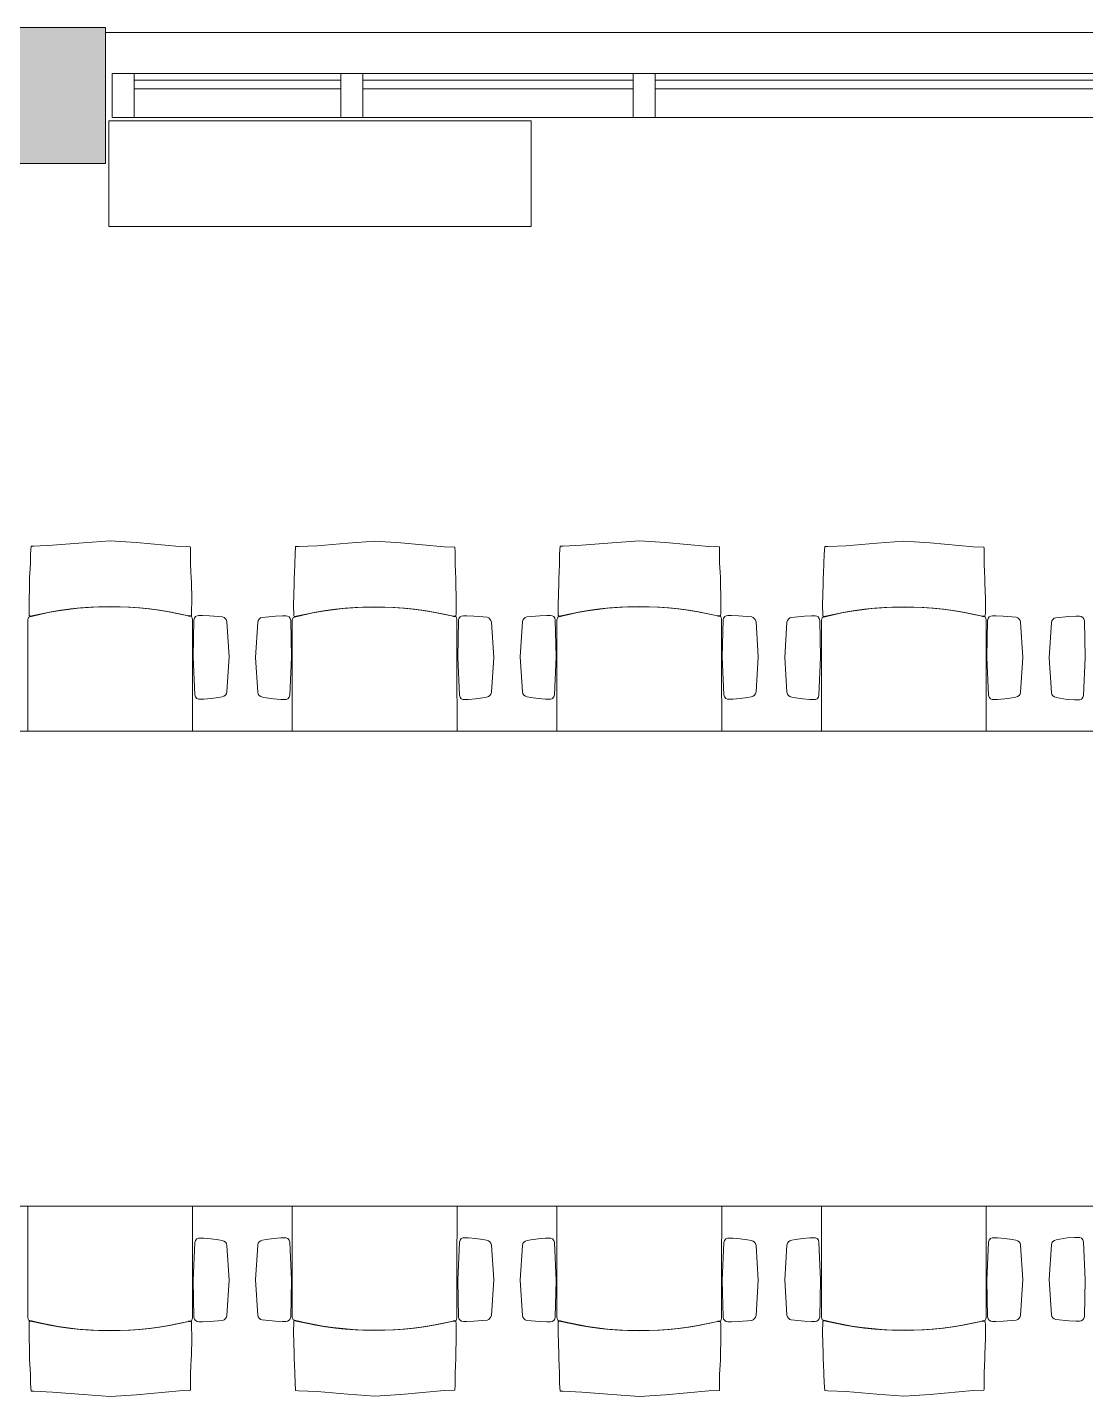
# Model space of a CAD drawing. Header units: inches. Extents: x -674 to 803, y -349 to 915.
# Drawn here: x 545.9 to 666.2, y 759.7 to 915.5 of the extents above; entities that cross this region are included whole.
import ezdxf

# ---------------------------------------------------------------- set-up
doc = ezdxf.new("R2010")
doc.units = ezdxf.units.IN
doc.header["$MEASUREMENT"] = 0
for name, color, linetype, lineweight in [('A-FLOR', 192, 'Continuous', 13), ('A-GLAZ-CURT', 52, 'Continuous', 13), ('A-GLAZ-CWMG', 51, 'Continuous', 13), ('A-WALL', 113, 'Continuous', 13), ('A-WALL-PATT', 111, 'Continuous', 13), ('I-FURN', 30, 'Continuous', 9), ('M-EQPM', 50, 'Continuous', 13)]:
    doc.layers.add(name, color=color, linetype=linetype, lineweight=lineweight)

# ---------------------------------------------------------------- blocks, each defined once
blk = doc.blocks.new('Perimeter Unit8 - Perimeter Unit-1625250-New Construction - Tel_Data_Elec Plan')
at = {"layer": 'M-EQPM', "lineweight": 9}
for p, q in [((166.42, 904.65), (118.42, 904.65)), ((118.42, 904.65), (118.42, 892.65)), ((166.42, 892.65), (166.42, 904.65)), ((118.42, 892.65), (166.42, 892.65))]:
    blk.add_line(p, q, dxfattribs=at)
blk = doc.blocks.new('System Panel - Glazed-V19-New Construction - Tel_Data_Elec Plan')
at = {"layer": 'A-GLAZ-CURT', "color": 7, "lineweight": 20}
for p, q in [((11.75, 1.75), (-11.75, 1.75)), ((-11.75, 1.75), (-11.75, 0.75)), ((11.75, 0.75), (11.75, 1.75)), ((-11.75, 0.75), (11.75, 0.75))]:
    blk.add_line(p, q, dxfattribs=at)
blk = doc.blocks.new('System Panel - Glazed-V21-New Construction - Tel_Data_Elec Plan')
at = {"layer": 'A-GLAZ-CURT', "color": 7, "lineweight": 20}
for p, q in [((15.375, 1.75), (-15.375, 1.75)), ((-15.375, 1.75), (-15.375, 0.75)), ((15.375, 0.75), (15.375, 1.75)), ((-15.375, 0.75), (15.375, 0.75))]:
    blk.add_line(p, q, dxfattribs=at)
blk = doc.blocks.new('System Panel - Glazed-1563054-New Construction - Tel_Data_Elec Plan')
at = {"layer": 'A-GLAZ-CURT', "color": 7, "lineweight": 20}
for p, q in [((25.375, 1.75), (-25.375, 1.75)), ((-25.375, 1.75), (-25.375, 0.75)), ((25.375, 0.75), (25.375, 1.75)), ((-25.375, 0.75), (25.375, 0.75))]:
    blk.add_line(p, q, dxfattribs=at)
blk = doc.blocks.new('Rectangular Mullion - Rectangular Mullion 1-V18-New Construction - Tel_Data_Elec Plan')
at = {"layer": 'A-GLAZ-CWMG', "color": 7, "lineweight": 20}
for p, q in [((-1.25, 2.5), (1.25, 2.5)), ((-1.25, -2.5), (-1.25, 2.5)), ((1.25, 2.5), (1.25, -2.5)), ((1.25, -2.5), (-1.25, -2.5))]:
    blk.add_line(p, q, dxfattribs=at)
blk = doc.blocks.new('Rectangular Mullion - Rectangular Mullion 1-1563052-New Construction - Tel_Data_Elec Plan')
at = {"layer": 'A-GLAZ-CWMG', "lineweight": 9}
for p, q in [((668.04, 910.22), (617.29, 910.22)), ((668.04, 905.22), (617.29, 905.22))]:
    blk.add_line(p, q, dxfattribs=at)
blk = doc.blocks.new('Rectangular Mullion - Rectangular Mullion 1-1563007-New Construction - Tel_Data_Elec Plan')
at = {"layer": 'A-GLAZ-CWMG', "lineweight": 9}
for p, q in [((787.85, 539.9), (787.85, 570.65)), ((792.85, 539.9), (792.85, 570.65))]:
    blk.add_line(p, q, dxfattribs=at)
blk = doc.blocks.new('Rectangular Mullion - Rectangular Mullion 1-1562973-New Construction - Tel_Data_Elec Plan')
at = {"layer": 'A-GLAZ-CWMG', "lineweight": 9}
for p, q in [((787.54, 274.15), (787.54, 297.65)), ((792.54, 274.15), (792.54, 297.65))]:
    blk.add_line(p, q, dxfattribs=at)
blk = doc.blocks.new('Conf Table - Rect - Seats 16 - 18 x 4-6-531590-New Construction - Tel_Data_Elec Plan')
at = {"layer": 'I-FURN'}
for p, q in [((-63.43, 48.44), (-66.9, 48.16)), ((-60.34, 48.68), (-63.43, 48.44)), ((-57.36, 48.47), (-60.34, 48.68)), ((-52.46, 48.03), (-57.36, 48.47)), ((-33.34, 48.4), (-36.81, 48.11)), ((-30.26, 48.64), (-33.34, 48.4)), ((-27.28, 48.43), (-30.26, 48.64)), ((-22.38, 47.99), (-27.28, 48.43)), ((-3.26, 48.44), (-6.72, 48.16)), ((-0.17, 48.68), (-3.26, 48.44)), ((2.81, 48.47), (-0.17, 48.68)), ((7.71, 48.03), (2.81, 48.47)), ((26.83, 48.4), (23.36, 48.11)), ((29.91, 48.64), (26.83, 48.4)), ((32.89, 48.43), (29.91, 48.64)), ((37.79, 47.99), (32.89, 48.43)), ((-69.41, 47.17), (-69.43, 46.12)), ((-69.35, 48.05), (-69.41, 47.17)), ((-69.02, 48.07), (-69.35, 48.05)), ((-66.9, 48.16), (-69.02, 48.07)), ((-51.25, 47.99), (-52.46, 48.03)), ((-51.22, 47.86), (-51.25, 47.99)), ((-51.22, 47.58), (-51.22, 47.86)), ((-51.22, 46.18), (-51.22, 47.58)), ((-39.33, 47.13), (-39.35, 46.08)), ((-39.26, 48), (-39.33, 47.13)), ((-38.93, 48.03), (-39.26, 48)), ((-36.81, 48.11), (-38.93, 48.03)), ((-21.17, 47.95), (-22.38, 47.99)), ((-21.14, 47.82), (-21.17, 47.95)), ((-21.13, 47.54), (-21.14, 47.82)), ((-21.13, 46.13), (-21.13, 47.54)), ((-9.24, 47.17), (-9.26, 46.12)), ((-9.17, 48.05), (-9.24, 47.17)), ((-8.85, 48.07), (-9.17, 48.05)), ((-6.72, 48.16), (-8.85, 48.07)), ((8.92, 47.99), (7.71, 48.03)), ((8.95, 47.86), (8.92, 47.99)), ((8.95, 47.58), (8.95, 47.86)), ((8.95, 46.18), (8.95, 47.58)), ((20.85, 47.13), (20.82, 46.08)), ((20.91, 48), (20.85, 47.13)), ((21.24, 48.03), (20.91, 48)), ((23.36, 48.11), (21.24, 48.03)), ((39, 47.95), (37.79, 47.99)), ((39.03, 47.82), (39, 47.95)), ((39.04, 47.54), (39.03, 47.82)), ((39.04, 46.13), (39.04, 47.54)), ((-69.43, 46.12), (-69.48, 44.99)), ((-51.17, 45.06), (-51.22, 46.18)), ((-39.35, 46.08), (-39.4, 44.95)), ((-21.08, 45.02), (-21.13, 46.13)), ((-9.26, 46.12), (-9.31, 44.99)), ((9.01, 45.06), (8.95, 46.18)), ((20.82, 46.08), (20.77, 44.95)), ((39.09, 45.02), (39.04, 46.13)), ((-69.52, 43.81), (-69.58, 41.42)), ((-69.48, 44.99), (-69.52, 44.5)), ((-69.52, 44.5), (-69.52, 43.81)), ((-51.13, 44.54), (-51.17, 45.06)), ((-51.12, 43.88), (-51.13, 44.54)), ((-51.08, 42.1), (-51.12, 43.88)), ((-39.44, 43.77), (-39.5, 41.38)), ((-39.43, 44.46), (-39.44, 43.77)), ((-39.4, 44.95), (-39.43, 44.46)), ((-21.05, 44.5), (-21.08, 45.02)), ((-21.04, 43.84), (-21.05, 44.5)), ((-21, 42.06), (-21.04, 43.84)), ((-9.35, 43.81), (-9.41, 41.42)), ((-9.34, 44.5), (-9.35, 43.81)), ((-9.31, 44.99), (-9.34, 44.5)), ((9.04, 44.54), (9.01, 45.06)), ((9.05, 43.88), (9.04, 44.54)), ((9.09, 42.1), (9.05, 43.88)), ((20.73, 43.77), (20.67, 41.38)), ((20.74, 44.46), (20.73, 43.77)), ((20.77, 44.95), (20.74, 44.46)), ((39.12, 44.5), (39.09, 45.02)), ((39.13, 43.84), (39.12, 44.5)), ((39.17, 42.06), (39.13, 43.84)), ((-51.09, 40.45), (-51.08, 42.1)), ((-21, 40.41), (-21, 42.06)), ((9.08, 40.45), (9.09, 42.1)), ((39.17, 40.41), (39.17, 42.06)), ((-69.58, 41.42), (-69.57, 40.19)), ((-39.5, 41.38), (-39.48, 40.15)), ((-9.41, 41.42), (-9.4, 40.19)), ((20.67, 41.38), (20.69, 40.15)), ((-69.73, 39.69), (-69.63, 39.99)), ((-69.73, 27), (-69.73, 39.69)), ((-69.57, 40.19), (-69.5, 40.08)), ((-69.5, 40.08), (-69.27, 40.12)), ((-51.4, 40.12), (-51.12, 40.12)), ((-51.36, 40.1), (-51.1, 40.05)), ((-51.12, 40.12), (-51.09, 40.45)), ((-51.1, 40.05), (-51, 39.75)), ((-51, 39.75), (-51, 34.49)), ((-50.82, 39.66), (-50.92, 35.46)), ((-50.77, 39.87), (-50.82, 39.66)), ((-50.65, 40.04), (-50.77, 39.87)), ((-50.47, 40.14), (-50.65, 40.04)), ((-50.27, 40.17), (-50.47, 40.14)), ((-49.87, 40.16), (-50.27, 40.17)), ((-49.07, 40.14), (-49.87, 40.16)), ((-47.57, 40.01), (-49.07, 40.14)), ((-47.39, 39.94), (-47.57, 40.01)), ((-47.24, 39.81), (-47.39, 39.94)), ((-47.13, 39.65), (-47.24, 39.81)), ((-47.07, 39.46), (-47.13, 39.65)), ((-46.82, 35.45), (-47.07, 39.46)), ((-43.82, 35.41), (-43.57, 39.41)), ((-43.57, 39.41), (-43.51, 39.6)), ((-43.51, 39.6), (-43.41, 39.77)), ((-43.41, 39.77), (-43.25, 39.89)), ((-43.25, 39.89), (-43.07, 39.96)), ((-43.07, 39.96), (-41.57, 40.1)), ((-41.57, 40.1), (-40.77, 40.12)), ((-40.77, 40.12), (-40.37, 40.12)), ((-40.37, 40.12), (-40.17, 40.09)), ((-40.17, 40.09), (-40, 40)), ((-40, 40), (-39.88, 39.83)), ((-39.88, 39.83), (-39.82, 39.61)), ((-39.82, 39.61), (-39.73, 35.42)), ((-39.64, 39.65), (-39.55, 39.95)), ((-39.64, 27), (-39.64, 39.65)), ((-39.48, 40.15), (-39.41, 40.04)), ((-39.41, 40.04), (-39.19, 40.08)), ((-21.32, 40.08), (-21.04, 40.08)), ((-21.28, 40.06), (-21.01, 40.01)), ((-21.04, 40.08), (-21, 40.41)), ((-21.01, 40.01), (-20.92, 39.71)), ((-20.92, 39.71), (-20.92, 34.45)), ((-20.74, 39.62), (-20.83, 35.42)), ((-20.69, 39.83), (-20.74, 39.62)), ((-20.56, 40), (-20.69, 39.83)), ((-20.39, 40.1), (-20.56, 40)), ((-20.19, 40.13), (-20.39, 40.1)), ((-19.79, 40.12), (-20.19, 40.13)), ((-18.99, 40.1), (-19.79, 40.12)), ((-17.49, 39.97), (-18.99, 40.1)), ((-17.31, 39.89), (-17.49, 39.97)), ((-17.16, 39.77), (-17.31, 39.89)), ((-17.05, 39.61), (-17.16, 39.77)), ((-16.99, 39.42), (-17.05, 39.61)), ((-16.74, 35.41), (-16.99, 39.42)), ((-13.73, 35.45), (-13.48, 39.45)), ((-13.48, 39.45), (-13.42, 39.65)), ((-13.42, 39.65), (-13.32, 39.81)), ((-13.32, 39.81), (-13.16, 39.93)), ((-13.16, 39.93), (-12.98, 40.01)), ((-12.98, 40.01), (-11.48, 40.14)), ((-11.48, 40.14), (-10.68, 40.16)), ((-10.68, 40.16), (-10.28, 40.16)), ((-10.28, 40.16), (-10.09, 40.13)), ((-10.09, 40.13), (-9.91, 40.04)), ((-9.91, 40.04), (-9.79, 39.87)), ((-9.79, 39.87), (-9.73, 39.65)), ((-9.73, 39.65), (-9.64, 35.46)), ((-9.56, 39.69), (-9.46, 39.99)), ((-9.56, 27), (-9.56, 39.69)), ((-9.4, 40.19), (-9.32, 40.08)), ((-9.32, 40.08), (-9.1, 40.12)), ((8.77, 40.12), (9.05, 40.12)), ((8.81, 40.1), (9.08, 40.05)), ((9.05, 40.12), (9.08, 40.45)), ((9.08, 40.05), (9.17, 39.75)), ((9.17, 39.75), (9.17, 34.49)), ((9.35, 39.66), (9.25, 35.46)), ((9.4, 39.87), (9.35, 39.66)), ((9.53, 40.04), (9.4, 39.87)), ((9.7, 40.14), (9.53, 40.04)), ((9.9, 40.17), (9.7, 40.14)), ((10.3, 40.16), (9.9, 40.17)), ((11.1, 40.14), (10.3, 40.16)), ((12.6, 40.01), (11.1, 40.14)), ((12.78, 39.94), (12.6, 40.01)), ((12.93, 39.81), (12.78, 39.94)), ((13.04, 39.65), (12.93, 39.81)), ((13.1, 39.46), (13.04, 39.65)), ((13.35, 35.45), (13.1, 39.46)), ((16.35, 35.41), (16.6, 39.41)), ((16.6, 39.41), (16.66, 39.6)), ((16.66, 39.6), (16.77, 39.77)), ((16.77, 39.77), (16.92, 39.89)), ((16.92, 39.89), (17.1, 39.96)), ((17.1, 39.96), (18.6, 40.1)), ((18.6, 40.1), (19.4, 40.12)), ((19.4, 40.12), (19.8, 40.12)), ((19.8, 40.12), (20, 40.09)), ((20, 40.09), (20.17, 40)), ((20.17, 40), (20.29, 39.83)), ((20.29, 39.83), (20.35, 39.61)), ((20.35, 39.61), (20.44, 35.42)), ((20.53, 39.65), (20.62, 39.95)), ((20.53, 27), (20.53, 39.65)), ((20.69, 40.15), (20.76, 40.04)), ((20.76, 40.04), (20.98, 40.08)), ((38.85, 40.08), (39.13, 40.08)), ((38.89, 40.06), (39.16, 40.01)), ((39.13, 40.08), (39.17, 40.41)), ((39.16, 40.01), (39.26, 39.71)), ((39.26, 39.71), (39.26, 34.45)), ((39.43, 39.62), (39.34, 35.42)), ((39.49, 39.83), (39.43, 39.62)), ((39.61, 40), (39.49, 39.83)), ((39.78, 40.1), (39.61, 40)), ((39.98, 40.13), (39.78, 40.1)), ((40.38, 40.12), (39.98, 40.13)), ((41.18, 40.1), (40.38, 40.12)), ((42.68, 39.97), (41.18, 40.1)), ((42.86, 39.89), (42.68, 39.97)), ((43.01, 39.77), (42.86, 39.89)), ((43.12, 39.61), (43.01, 39.77)), ((43.18, 39.42), (43.12, 39.61)), ((43.43, 35.41), (43.18, 39.42)), ((46.43, 35.37), (46.68, 39.37)), ((46.68, 39.37), (46.74, 39.56)), ((46.74, 39.56), (46.85, 39.73)), ((46.85, 39.73), (47, 39.85)), ((47, 39.85), (47.18, 39.92)), ((47.18, 39.92), (48.68, 40.05)), ((48.68, 40.05), (49.48, 40.08)), ((49.48, 40.08), (49.88, 40.08)), ((49.88, 40.08), (50.08, 40.05)), ((50.08, 40.05), (50.25, 39.96)), ((50.25, 39.96), (50.38, 39.79)), ((50.38, 39.79), (50.43, 39.57)), ((50.43, 39.57), (50.53, 35.38)), ((-51, 34.49), (-50.98, 27)), ((-50.92, 35.46), (-50.72, 31.16)), ((-47.08, 31.48), (-46.82, 35.45)), ((-43.57, 31.44), (-43.82, 35.41)), ((-39.73, 35.42), (-39.93, 31.12)), ((-20.92, 34.45), (-20.9, 27)), ((-20.83, 35.42), (-20.63, 31.12)), ((-16.99, 31.44), (-16.74, 35.41)), ((-13.48, 31.48), (-13.73, 35.45)), ((-9.64, 35.46), (-9.84, 31.16)), ((9.17, 34.49), (9.19, 27)), ((9.25, 35.46), (9.45, 31.16)), ((13.1, 31.48), (13.35, 35.45)), ((16.6, 31.44), (16.35, 35.41)), ((20.44, 35.42), (20.24, 31.12)), ((39.26, 34.45), (39.27, 27)), ((39.34, 35.42), (39.54, 31.12)), ((43.18, 31.44), (43.43, 35.41)), ((46.68, 31.4), (46.43, 35.37)), ((50.53, 35.38), (50.33, 31.07)), ((-50.72, 31.16), (-50.65, 30.92)), ((-47.25, 31.11), (-47.14, 31.28)), ((-47.14, 31.28), (-47.08, 31.48)), ((-43.51, 31.23), (-43.57, 31.44)), ((-43.39, 31.07), (-43.51, 31.23)), ((-17.17, 31.07), (-17.05, 31.24)), ((-17.05, 31.24), (-16.99, 31.44)), ((-13.42, 31.28), (-13.48, 31.48)), ((-13.31, 31.11), (-13.42, 31.28)), ((-9.84, 31.16), (-9.91, 30.91)), ((9.45, 31.16), (9.52, 30.92)), ((12.92, 31.11), (13.04, 31.28)), ((13.04, 31.28), (13.1, 31.48)), ((16.66, 31.23), (16.6, 31.44)), ((16.78, 31.07), (16.66, 31.23)), ((43, 31.07), (43.12, 31.24)), ((43.12, 31.24), (43.18, 31.44)), ((46.74, 31.19), (46.68, 31.4)), ((46.86, 31.03), (46.74, 31.19)), ((-50.65, 30.92), (-50.5, 30.74)), ((-50.5, 30.74), (-50.31, 30.66)), ((-50.31, 30.66), (-50.11, 30.65)), ((-50.11, 30.65), (-49.7, 30.66)), ((-49.7, 30.66), (-48.88, 30.72)), ((-48.88, 30.72), (-48.04, 30.84)), ((-48.04, 30.84), (-47.62, 30.92)), ((-47.62, 30.92), (-47.42, 30.99)), ((-47.42, 30.99), (-47.25, 31.11)), ((-43.22, 30.95), (-43.39, 31.07)), ((-43.02, 30.88), (-43.22, 30.95)), ((-42.6, 30.8), (-43.02, 30.88)), ((-41.76, 30.68), (-42.6, 30.8)), ((-40.94, 30.61), (-41.76, 30.68)), ((-40.54, 30.61), (-40.94, 30.61)), ((-40.33, 30.62), (-40.54, 30.61)), ((-40.14, 30.7), (-40.33, 30.62)), ((-40, 30.87), (-40.14, 30.7)), ((-39.93, 31.12), (-40, 30.87)), ((-20.63, 31.12), (-20.57, 30.88)), ((-20.57, 30.88), (-20.42, 30.7)), ((-20.42, 30.7), (-20.23, 30.62)), ((-20.23, 30.62), (-20.02, 30.61)), ((-20.02, 30.61), (-19.62, 30.62)), ((-19.62, 30.62), (-18.8, 30.68)), ((-18.8, 30.68), (-17.96, 30.8)), ((-17.96, 30.8), (-17.54, 30.88)), ((-17.54, 30.88), (-17.34, 30.95)), ((-17.34, 30.95), (-17.17, 31.07)), ((-13.13, 30.99), (-13.31, 31.11)), ((-12.93, 30.92), (-13.13, 30.99)), ((-12.51, 30.84), (-12.93, 30.92)), ((-11.68, 30.72), (-12.51, 30.84)), ((-10.86, 30.66), (-11.68, 30.72)), ((-10.45, 30.65), (-10.86, 30.66)), ((-10.25, 30.66), (-10.45, 30.65)), ((-10.06, 30.74), (-10.25, 30.66)), ((-9.91, 30.91), (-10.06, 30.74)), ((9.52, 30.92), (9.67, 30.74)), ((9.67, 30.74), (9.86, 30.66)), ((9.86, 30.66), (10.06, 30.65)), ((10.06, 30.65), (10.47, 30.66)), ((10.47, 30.66), (11.29, 30.72)), ((11.29, 30.72), (12.13, 30.84)), ((12.13, 30.84), (12.55, 30.92)), ((12.55, 30.92), (12.75, 30.99)), ((12.75, 30.99), (12.92, 31.11)), ((16.95, 30.95), (16.78, 31.07)), ((17.15, 30.88), (16.95, 30.95)), ((17.57, 30.8), (17.15, 30.88)), ((18.41, 30.68), (17.57, 30.8)), ((19.23, 30.61), (18.41, 30.68)), ((19.63, 30.61), (19.23, 30.61)), ((19.84, 30.62), (19.63, 30.61)), ((20.03, 30.7), (19.84, 30.62)), ((20.18, 30.87), (20.03, 30.7)), ((20.24, 31.12), (20.18, 30.87)), ((39.54, 31.12), (39.6, 30.88)), ((39.6, 30.88), (39.75, 30.7)), ((39.75, 30.7), (39.94, 30.62)), ((39.94, 30.62), (40.15, 30.61)), ((40.15, 30.61), (40.55, 30.62)), ((40.55, 30.62), (41.37, 30.68)), ((41.37, 30.68), (42.21, 30.8)), ((42.21, 30.8), (42.63, 30.88)), ((42.63, 30.88), (42.83, 30.95)), ((42.83, 30.95), (43, 31.07)), ((47.03, 30.91), (46.86, 31.03)), ((47.23, 30.84), (47.03, 30.91)), ((47.65, 30.76), (47.23, 30.84)), ((48.49, 30.63), (47.65, 30.76)), ((49.31, 30.57), (48.49, 30.63)), ((49.72, 30.57), (49.31, 30.57)), ((49.92, 30.58), (49.72, 30.57)), ((50.11, 30.66), (49.92, 30.58)), ((50.26, 30.83), (50.11, 30.66)), ((50.33, 31.07), (50.26, 30.83)), ((108, 27), (-108, 27)), ((-108, -27), (108, -27)), ((-69.73, -27), (-69.73, -39.69)), ((-51, -34.49), (-50.98, -27)), ((-39.64, -27), (-39.64, -39.65)), ((-20.92, -34.45), (-20.9, -27)), ((-9.56, -27), (-9.56, -39.69)), ((9.17, -34.49), (9.19, -27)), ((20.53, -27), (20.53, -39.65)), ((39.26, -34.45), (39.27, -27)), ((-50.72, -31.16), (-50.65, -30.92)), ((-50.65, -30.92), (-50.5, -30.74)), ((-50.5, -30.74), (-50.31, -30.66)), ((-50.31, -30.66), (-50.11, -30.65)), ((-50.11, -30.65), (-49.7, -30.66)), ((-49.7, -30.66), (-48.88, -30.72)), ((-48.88, -30.72), (-48.04, -30.84)), ((-48.04, -30.84), (-47.62, -30.92)), ((-47.62, -30.92), (-47.42, -30.99)), ((-47.42, -30.99), (-47.25, -31.11)), ((-47.25, -31.11), (-47.14, -31.28)), ((-43.39, -31.07), (-43.51, -31.23)), ((-43.22, -30.95), (-43.39, -31.07)), ((-43.02, -30.88), (-43.22, -30.95)), ((-42.6, -30.8), (-43.02, -30.88)), ((-41.76, -30.68), (-42.6, -30.8)), ((-40.94, -30.61), (-41.76, -30.68)), ((-40.54, -30.61), (-40.94, -30.61)), ((-40.33, -30.62), (-40.54, -30.61)), ((-40.14, -30.7), (-40.33, -30.62)), ((-40, -30.87), (-40.14, -30.7)), ((-39.93, -31.12), (-40, -30.87)), ((-39.73, -35.42), (-39.93, -31.12)), ((-20.83, -35.42), (-20.63, -31.12)), ((-20.63, -31.12), (-20.57, -30.88)), ((-20.57, -30.88), (-20.42, -30.7)), ((-20.42, -30.7), (-20.23, -30.62)), ((-20.23, -30.62), (-20.02, -30.61)), ((-20.02, -30.61), (-19.62, -30.62)), ((-19.62, -30.62), (-18.8, -30.68)), ((-18.8, -30.68), (-17.96, -30.8)), ((-17.96, -30.8), (-17.54, -30.88)), ((-17.54, -30.88), (-17.34, -30.95)), ((-17.34, -30.95), (-17.17, -31.07)), ((-17.17, -31.07), (-17.05, -31.24)), ((-13.31, -31.11), (-13.42, -31.28)), ((-13.13, -30.99), (-13.31, -31.11)), ((-12.93, -30.92), (-13.13, -30.99)), ((-12.51, -30.84), (-12.93, -30.92)), ((-11.68, -30.72), (-12.51, -30.84)), ((-10.86, -30.66), (-11.68, -30.72)), ((-10.45, -30.65), (-10.86, -30.66)), ((-10.25, -30.66), (-10.45, -30.65)), ((-10.06, -30.74), (-10.25, -30.66)), ((-9.91, -30.91), (-10.06, -30.74)), ((-9.84, -31.16), (-9.91, -30.91)), ((9.45, -31.16), (9.52, -30.92)), ((9.52, -30.92), (9.67, -30.74)), ((9.67, -30.74), (9.86, -30.66)), ((9.86, -30.66), (10.06, -30.65)), ((10.06, -30.65), (10.47, -30.66)), ((10.47, -30.66), (11.29, -30.72)), ((11.29, -30.72), (12.13, -30.84)), ((12.13, -30.84), (12.55, -30.92)), ((12.55, -30.92), (12.75, -30.99)), ((12.75, -30.99), (12.92, -31.11)), ((12.92, -31.11), (13.04, -31.28)), ((16.78, -31.07), (16.66, -31.23)), ((16.95, -30.95), (16.78, -31.07)), ((17.15, -30.88), (16.95, -30.95)), ((17.57, -30.8), (17.15, -30.88)), ((18.41, -30.68), (17.57, -30.8)), ((19.23, -30.61), (18.41, -30.68)), ((19.63, -30.61), (19.23, -30.61)), ((19.84, -30.62), (19.63, -30.61)), ((20.03, -30.7), (19.84, -30.62)), ((20.18, -30.87), (20.03, -30.7)), ((20.24, -31.12), (20.18, -30.87)), ((20.44, -35.42), (20.24, -31.12)), ((39.34, -35.42), (39.54, -31.12)), ((39.54, -31.12), (39.6, -30.88)), ((39.6, -30.88), (39.75, -30.7)), ((39.75, -30.7), (39.94, -30.62)), ((39.94, -30.62), (40.15, -30.61)), ((40.15, -30.61), (40.55, -30.62)), ((40.55, -30.62), (41.37, -30.68)), ((41.37, -30.68), (42.21, -30.8)), ((42.21, -30.8), (42.63, -30.88)), ((42.63, -30.88), (42.83, -30.95)), ((42.83, -30.95), (43, -31.07)), ((43, -31.07), (43.12, -31.24)), ((46.86, -31.03), (46.74, -31.19)), ((47.03, -30.91), (46.86, -31.03)), ((47.23, -30.84), (47.03, -30.91)), ((47.65, -30.76), (47.23, -30.84)), ((48.49, -30.63), (47.65, -30.76)), ((49.31, -30.57), (48.49, -30.63)), ((49.72, -30.57), (49.31, -30.57)), ((49.92, -30.58), (49.72, -30.57)), ((50.11, -30.66), (49.92, -30.58)), ((50.26, -30.83), (50.11, -30.66)), ((50.33, -31.07), (50.26, -30.83)), ((50.53, -35.38), (50.33, -31.07)), ((-50.92, -35.46), (-50.72, -31.16)), ((-47.14, -31.28), (-47.08, -31.48)), ((-47.08, -31.48), (-46.82, -35.45)), ((-43.57, -31.44), (-43.82, -35.41)), ((-43.51, -31.23), (-43.57, -31.44)), ((-17.05, -31.24), (-16.99, -31.44)), ((-16.99, -31.44), (-16.74, -35.41)), ((-13.48, -31.48), (-13.73, -35.45)), ((-13.42, -31.28), (-13.48, -31.48)), ((-9.64, -35.46), (-9.84, -31.16)), ((9.25, -35.46), (9.45, -31.16)), ((13.04, -31.28), (13.1, -31.48)), ((13.1, -31.48), (13.35, -35.45)), ((16.6, -31.44), (16.35, -35.41)), ((16.66, -31.23), (16.6, -31.44)), ((43.12, -31.24), (43.18, -31.44)), ((43.18, -31.44), (43.43, -35.41)), ((46.68, -31.4), (46.43, -35.37)), ((46.74, -31.19), (46.68, -31.4)), ((-51, -39.75), (-51, -34.49)), ((-50.82, -39.66), (-50.92, -35.46)), ((-46.82, -35.45), (-47.07, -39.46)), ((-43.82, -35.41), (-43.57, -39.41)), ((-39.82, -39.61), (-39.73, -35.42)), ((-20.92, -39.71), (-20.92, -34.45)), ((-20.74, -39.62), (-20.83, -35.42)), ((-16.74, -35.41), (-16.99, -39.42)), ((-13.73, -35.45), (-13.48, -39.45)), ((-9.73, -39.65), (-9.64, -35.46)), ((9.17, -39.75), (9.17, -34.49)), ((9.35, -39.66), (9.25, -35.46)), ((13.35, -35.45), (13.1, -39.46)), ((16.35, -35.41), (16.6, -39.41)), ((20.35, -39.61), (20.44, -35.42)), ((39.26, -39.71), (39.26, -34.45)), ((39.43, -39.62), (39.34, -35.42)), ((43.43, -35.41), (43.18, -39.42)), ((46.43, -35.37), (46.68, -39.37)), ((50.43, -39.57), (50.53, -35.38)), ((-69.73, -39.69), (-69.63, -39.99)), ((-69.58, -41.42), (-69.57, -40.19)), ((-69.57, -40.19), (-69.5, -40.08)), ((-69.5, -40.08), (-69.27, -40.12)), ((-51.4, -40.12), (-51.12, -40.12)), ((-51.36, -40.1), (-51.1, -40.05)), ((-51.12, -40.12), (-51.09, -40.45)), ((-51.1, -40.05), (-51, -39.75)), ((-51.09, -40.45), (-51.08, -42.1)), ((-50.77, -39.87), (-50.82, -39.66)), ((-50.65, -40.04), (-50.77, -39.87)), ((-50.47, -40.14), (-50.65, -40.04)), ((-50.27, -40.17), (-50.47, -40.14)), ((-49.87, -40.16), (-50.27, -40.17)), ((-49.07, -40.14), (-49.87, -40.16)), ((-47.57, -40.01), (-49.07, -40.14)), ((-47.39, -39.94), (-47.57, -40.01)), ((-47.24, -39.81), (-47.39, -39.94)), ((-47.13, -39.65), (-47.24, -39.81)), ((-47.07, -39.46), (-47.13, -39.65)), ((-43.57, -39.41), (-43.51, -39.6)), ((-43.51, -39.6), (-43.41, -39.77)), ((-43.41, -39.77), (-43.25, -39.89)), ((-43.25, -39.89), (-43.07, -39.96)), ((-43.07, -39.96), (-41.57, -40.1)), ((-41.57, -40.1), (-40.77, -40.12)), ((-40.77, -40.12), (-40.37, -40.12)), ((-40.37, -40.12), (-40.17, -40.09)), ((-40.17, -40.09), (-40, -40)), ((-40, -40), (-39.88, -39.83)), ((-39.88, -39.83), (-39.82, -39.61)), ((-39.64, -39.65), (-39.55, -39.95)), ((-39.5, -41.38), (-39.48, -40.15)), ((-39.48, -40.15), (-39.41, -40.04)), ((-39.41, -40.04), (-39.19, -40.08)), ((-21.32, -40.08), (-21.04, -40.08)), ((-21.28, -40.06), (-21.01, -40.01)), ((-21.04, -40.08), (-21, -40.41)), ((-21.01, -40.01), (-20.92, -39.71)), ((-21, -40.41), (-21, -42.06)), ((-20.69, -39.83), (-20.74, -39.62)), ((-20.56, -40), (-20.69, -39.83)), ((-20.39, -40.1), (-20.56, -40)), ((-20.19, -40.13), (-20.39, -40.1)), ((-19.79, -40.12), (-20.19, -40.13)), ((-18.99, -40.1), (-19.79, -40.12)), ((-17.49, -39.97), (-18.99, -40.1)), ((-17.31, -39.89), (-17.49, -39.97)), ((-17.16, -39.77), (-17.31, -39.89)), ((-17.05, -39.61), (-17.16, -39.77)), ((-16.99, -39.42), (-17.05, -39.61)), ((-13.48, -39.45), (-13.42, -39.65)), ((-13.42, -39.65), (-13.32, -39.81)), ((-13.32, -39.81), (-13.16, -39.93)), ((-13.16, -39.93), (-12.98, -40.01)), ((-12.98, -40.01), (-11.48, -40.14)), ((-11.48, -40.14), (-10.68, -40.16)), ((-10.68, -40.16), (-10.28, -40.16)), ((-10.28, -40.16), (-10.09, -40.13)), ((-10.09, -40.13), (-9.91, -40.04)), ((-9.91, -40.04), (-9.79, -39.87)), ((-9.79, -39.87), (-9.73, -39.65)), ((-9.56, -39.69), (-9.46, -39.99)), ((-9.41, -41.42), (-9.4, -40.19)), ((-9.4, -40.19), (-9.32, -40.08)), ((-9.32, -40.08), (-9.1, -40.12)), ((8.77, -40.12), (9.05, -40.12)), ((8.81, -40.1), (9.08, -40.05)), ((9.05, -40.12), (9.08, -40.45)), ((9.08, -40.05), (9.17, -39.75)), ((9.08, -40.45), (9.09, -42.1)), ((9.4, -39.87), (9.35, -39.66)), ((9.53, -40.04), (9.4, -39.87)), ((9.7, -40.14), (9.53, -40.04)), ((9.9, -40.17), (9.7, -40.14)), ((10.3, -40.16), (9.9, -40.17)), ((11.1, -40.14), (10.3, -40.16)), ((12.6, -40.01), (11.1, -40.14)), ((12.78, -39.94), (12.6, -40.01)), ((12.93, -39.81), (12.78, -39.94)), ((13.04, -39.65), (12.93, -39.81)), ((13.1, -39.46), (13.04, -39.65)), ((16.6, -39.41), (16.66, -39.6)), ((16.66, -39.6), (16.77, -39.77)), ((16.77, -39.77), (16.92, -39.89)), ((16.92, -39.89), (17.1, -39.96)), ((17.1, -39.96), (18.6, -40.1)), ((18.6, -40.1), (19.4, -40.12)), ((19.4, -40.12), (19.8, -40.12)), ((19.8, -40.12), (20, -40.09)), ((20, -40.09), (20.17, -40)), ((20.17, -40), (20.29, -39.83)), ((20.29, -39.83), (20.35, -39.61)), ((20.53, -39.65), (20.62, -39.95)), ((20.67, -41.38), (20.69, -40.15)), ((20.69, -40.15), (20.76, -40.04)), ((20.76, -40.04), (20.98, -40.08)), ((38.85, -40.08), (39.13, -40.08)), ((38.89, -40.06), (39.16, -40.01)), ((39.13, -40.08), (39.17, -40.41)), ((39.16, -40.01), (39.26, -39.71)), ((39.17, -40.41), (39.17, -42.06)), ((39.49, -39.83), (39.43, -39.62)), ((39.61, -40), (39.49, -39.83)), ((39.78, -40.1), (39.61, -40)), ((39.98, -40.13), (39.78, -40.1)), ((40.38, -40.12), (39.98, -40.13)), ((41.18, -40.1), (40.38, -40.12)), ((42.68, -39.97), (41.18, -40.1)), ((42.86, -39.89), (42.68, -39.97)), ((43.01, -39.77), (42.86, -39.89)), ((43.12, -39.61), (43.01, -39.77)), ((43.18, -39.42), (43.12, -39.61)), ((46.68, -39.37), (46.74, -39.56)), ((46.74, -39.56), (46.85, -39.73)), ((46.85, -39.73), (47, -39.85)), ((47, -39.85), (47.18, -39.92)), ((47.18, -39.92), (48.68, -40.05)), ((48.68, -40.05), (49.48, -40.08)), ((49.48, -40.08), (49.88, -40.08)), ((49.88, -40.08), (50.08, -40.05)), ((50.08, -40.05), (50.25, -39.96)), ((50.25, -39.96), (50.38, -39.79)), ((50.38, -39.79), (50.43, -39.57)), ((-69.52, -43.81), (-69.58, -41.42)), ((-39.44, -43.77), (-39.5, -41.38)), ((-9.35, -43.81), (-9.41, -41.42)), ((20.73, -43.77), (20.67, -41.38)), ((-51.08, -42.1), (-51.12, -43.88)), ((-21, -42.06), (-21.04, -43.84)), ((9.09, -42.1), (9.05, -43.88)), ((39.17, -42.06), (39.13, -43.84)), ((-69.52, -44.5), (-69.52, -43.81)), ((-69.48, -44.99), (-69.52, -44.5)), ((-69.43, -46.12), (-69.48, -44.99)), ((-51.17, -45.06), (-51.22, -46.18)), ((-51.13, -44.54), (-51.17, -45.06)), ((-51.12, -43.88), (-51.13, -44.54)), ((-39.43, -44.46), (-39.44, -43.77)), ((-39.4, -44.95), (-39.43, -44.46)), ((-39.35, -46.08), (-39.4, -44.95)), ((-21.08, -45.02), (-21.13, -46.13)), ((-21.05, -44.5), (-21.08, -45.02)), ((-21.04, -43.84), (-21.05, -44.5)), ((-9.34, -44.5), (-9.35, -43.81)), ((-9.31, -44.99), (-9.34, -44.5)), ((-9.26, -46.12), (-9.31, -44.99)), ((9.01, -45.06), (8.95, -46.18)), ((9.04, -44.54), (9.01, -45.06)), ((9.05, -43.88), (9.04, -44.54)), ((20.74, -44.46), (20.73, -43.77)), ((20.77, -44.95), (20.74, -44.46)), ((20.82, -46.08), (20.77, -44.95)), ((39.09, -45.02), (39.04, -46.13)), ((39.12, -44.5), (39.09, -45.02)), ((39.13, -43.84), (39.12, -44.5)), ((-69.41, -47.17), (-69.43, -46.12)), ((-51.22, -46.18), (-51.22, -47.58)), ((-39.33, -47.13), (-39.35, -46.08)), ((-21.13, -46.13), (-21.13, -47.54)), ((-9.24, -47.17), (-9.26, -46.12)), ((8.95, -46.18), (8.95, -47.58)), ((20.85, -47.13), (20.82, -46.08)), ((39.04, -46.13), (39.04, -47.54)), ((-69.35, -48.05), (-69.41, -47.17)), ((-69.02, -48.07), (-69.35, -48.05)), ((-66.9, -48.16), (-69.02, -48.07)), ((-63.43, -48.44), (-66.9, -48.16)), ((-52.46, -48.03), (-57.36, -48.47)), ((-51.25, -47.99), (-52.46, -48.03)), ((-51.22, -47.86), (-51.25, -47.99)), ((-51.22, -47.58), (-51.22, -47.86)), ((-39.26, -48), (-39.33, -47.13)), ((-38.93, -48.03), (-39.26, -48)), ((-36.81, -48.11), (-38.93, -48.03)), ((-33.34, -48.4), (-36.81, -48.11)), ((-22.38, -47.99), (-27.28, -48.43)), ((-21.17, -47.95), (-22.38, -47.99)), ((-21.14, -47.82), (-21.17, -47.95)), ((-21.13, -47.54), (-21.14, -47.82)), ((-9.17, -48.05), (-9.24, -47.17)), ((-8.85, -48.07), (-9.17, -48.05)), ((-6.72, -48.16), (-8.85, -48.07)), ((-3.26, -48.44), (-6.72, -48.16)), ((7.71, -48.03), (2.81, -48.47)), ((8.92, -47.99), (7.71, -48.03)), ((8.95, -47.86), (8.92, -47.99)), ((8.95, -47.58), (8.95, -47.86)), ((20.91, -48), (20.85, -47.13)), ((21.24, -48.03), (20.91, -48)), ((23.36, -48.11), (21.24, -48.03)), ((26.83, -48.4), (23.36, -48.11)), ((37.79, -47.99), (32.89, -48.43)), ((39, -47.95), (37.79, -47.99)), ((39.03, -47.82), (39, -47.95)), ((39.04, -47.54), (39.03, -47.82)), ((-60.34, -48.68), (-63.43, -48.44)), ((-57.36, -48.47), (-60.34, -48.68)), ((-30.26, -48.64), (-33.34, -48.4)), ((-27.28, -48.43), (-30.26, -48.64)), ((-0.17, -48.68), (-3.26, -48.44)), ((2.81, -48.47), (-0.17, -48.68)), ((29.91, -48.64), (26.83, -48.4)), ((32.89, -48.43), (29.91, -48.64))]:
    blk.add_line(p, q, dxfattribs=at)
for centre, radius, start, end in [((-60.28, 3.41), 37.76, 76.4588, 104.3442), ((-60.34, 3.34), 37.85, 76.3473, 103.6527), ((-30.2, 3.37), 37.76, 76.4588, 104.3442), ((-30.25, 3.3), 37.85, 76.3473, 103.6527), ((-0.11, 3.41), 37.76, 76.4588, 104.3442), ((-0.17, 3.34), 37.85, 76.3473, 103.6527), ((29.97, 3.37), 37.76, 76.4588, 104.3442), ((29.92, 3.3), 37.85, 76.3473, 103.6527), ((-51.28, 40.63), 0.53, 252.8456, 261.3425), ((-21.2, 40.59), 0.53, 252.8456, 261.3425), ((8.89, 40.63), 0.53, 252.8456, 261.3425), ((38.97, 40.59), 0.53, 252.8456, 261.3425), ((-60.28, -3.41), 37.76, 255.6558, 283.5412), ((-60.34, -3.34), 37.85, 256.3473, 283.6527), ((-51.28, -40.63), 0.53, 98.6575, 107.1544), ((-30.2, -3.37), 37.76, 255.6558, 283.5412), ((-30.25, -3.3), 37.85, 256.3473, 283.6527), ((-21.2, -40.59), 0.53, 98.6575, 107.1544), ((-0.11, -3.41), 37.76, 255.6558, 283.5412), ((-0.17, -3.34), 37.85, 256.3473, 283.6527), ((8.89, -40.63), 0.53, 98.6575, 107.1544), ((29.97, -3.37), 37.76, 255.6558, 283.5412), ((29.92, -3.3), 37.85, 256.3473, 283.6527), ((38.97, -40.59), 0.53, 98.6575, 107.1544)]:
    blk.add_arc(centre, radius, start, end, dxfattribs=at)

msp = doc.modelspace()

# ---------------------------------------------------------------- hatches: boundary and pattern name
at = {"layer": 'A-WALL-PATT'}
msp.add_hatch(color=8, dxfattribs=at).paths.add_polyline_path([(508.79, 899.97), (554.79, 899.97), (554.79, 915.47), (508.79, 915.47)], flags=0)

# ---------------------------------------------------------------- linework, layer by layer
at = {"layer": 'A-FLOR'}
msp.add_line((774.54, 914.9), (554.79, 914.9), dxfattribs=at)
at = {"layer": 'A-WALL', "color": 7, "lineweight": 20}
for p, q in [((554.79, 915.47), (508.79, 915.47)), ((554.79, 899.97), (554.79, 915.47)), ((540.79, 899.97), (554.79, 899.97))]:
    msp.add_line(p, q, dxfattribs=at)

# ---------------------------------------------------------------- block references
at = {"layer": 'A-GLAZ-CURT', "lineweight": 9}
for name, p in [('System Panel - Glazed-V19-New Construction - Tel_Data_Elec Plan', (569.79, 907.72)), ('System Panel - Glazed-V21-New Construction - Tel_Data_Elec Plan', (599.41, 907.72)), ('System Panel - Glazed-1563054-New Construction - Tel_Data_Elec Plan', (642.66, 907.72))]:
    msp.add_blockref(name, p, dxfattribs=at)
at = {"layer": 'A-GLAZ-CWMG', "lineweight": 9, "extrusion": (0, 0, -1), "rotation": 180}
for p in [(-556.79, 907.72), (-582.79, 907.72), (-616.04, 907.72)]:
    msp.add_blockref('Rectangular Mullion - Rectangular Mullion 1-V18-New Construction - Tel_Data_Elec Plan', p, dxfattribs=at)
at = {"layer": 'A-GLAZ-CWMG', "lineweight": 9, "rotation": 90}
for name, p in [('Rectangular Mullion - Rectangular Mullion 1-1562973-New Construction - Tel_Data_Elec Plan', (855.69, 117.68)), ('Rectangular Mullion - Rectangular Mullion 1-1563007-New Construction - Tel_Data_Elec Plan', (1154.69, 117.37))]:
    msp.add_blockref(name, p, dxfattribs=at)
at = {"layer": 'A-GLAZ-CWMG', "lineweight": 9}
msp.add_blockref('Rectangular Mullion - Rectangular Mullion 1-1563052-New Construction - Tel_Data_Elec Plan', (0, 0), dxfattribs=at)
at = {"layer": 'I-FURN'}
msp.add_blockref('Conf Table - Rect - Seats 16 - 18 x 4-6-531590-New Construction - Tel_Data_Elec Plan', (615.66, 808.4), dxfattribs=at)
at = {"layer": 'M-EQPM', "lineweight": 9}
msp.add_blockref('Perimeter Unit8 - Perimeter Unit-1625250-New Construction - Tel_Data_Elec Plan', (436.75, 0.18), dxfattribs=at)

doc.saveas('drawing.dxf')
